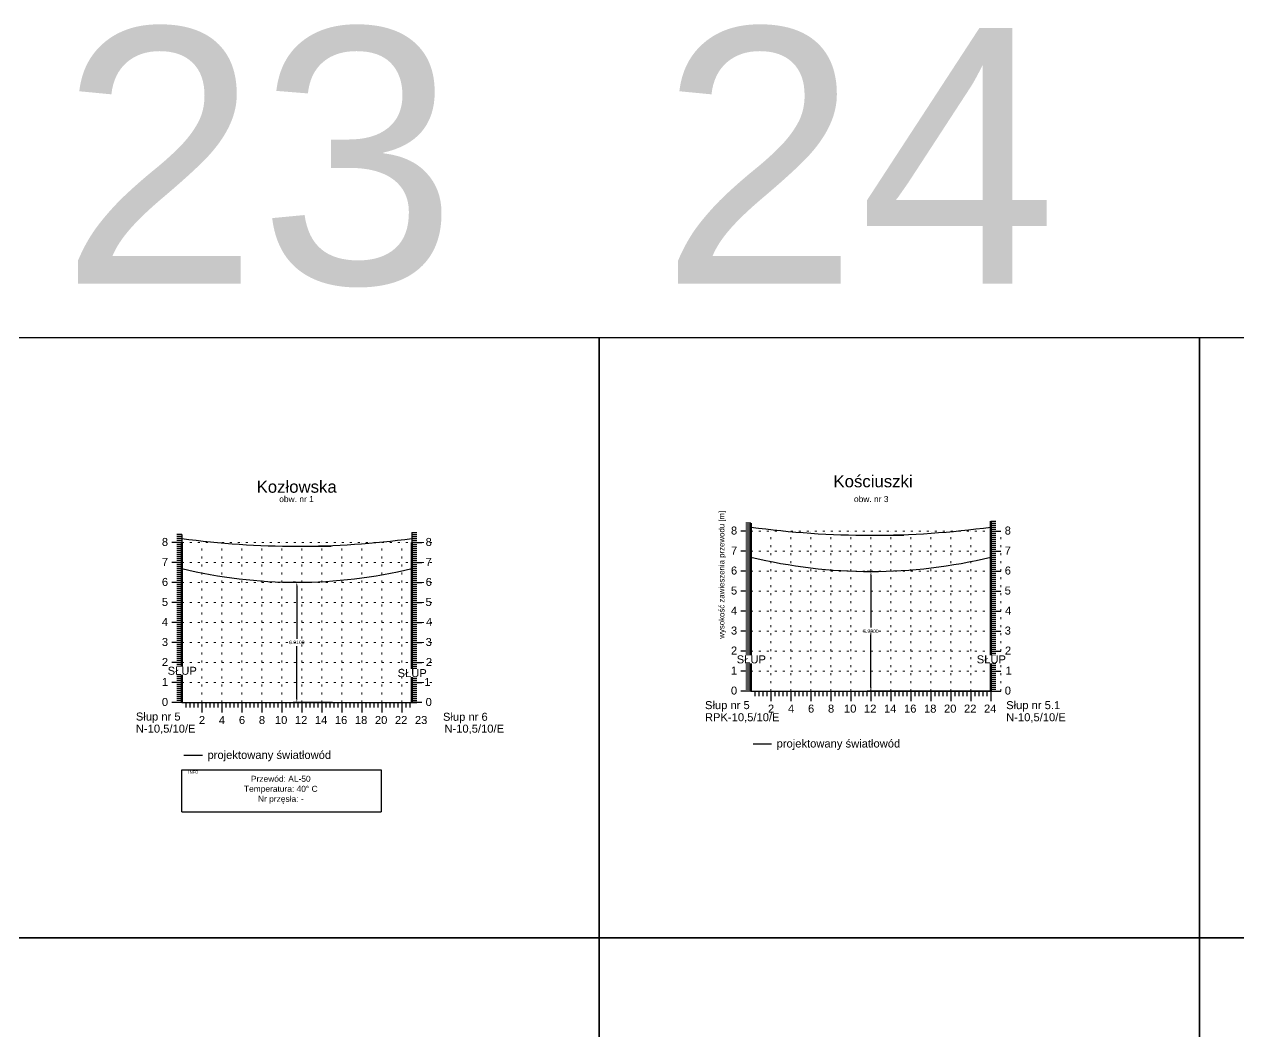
# Model space of a CAD drawing. Header units: metres. Extents: x -155 to 1812, y 681 to 886.
# Drawn here: x 355.8 to 416.5, y 825.8 to 876.2 of the extents above; entities that cross this region are included whole.
import ezdxf

# ---------------------------------------------------------------- set-up
doc = ezdxf.new("R2010")
doc.units = ezdxf.units.M
doc.header["$MEASUREMENT"] = 0
doc.linetypes.add('ACAD_ISO07W100', pattern=[3, 0, -3])
doc.layers.add('ramka', color=7, linetype='Continuous', plot=False)
doc.styles.get("Standard").update_dxf_attribs({"font": 'arial.ttf'})
doc.dimstyles.get("Standard").update_dxf_attribs({"dimtxt": 0.18, "dimasz": 0.18, "dimexe": 0.18, "dimexo": 0.0625, "dimgap": 0.09, "dimtad": 0, "dimtih": 1, "dimtoh": 1, "dimdec": 4, "dimzin": 0, "dimdsep": 46, "dimtxsty": 'Standard', "dimcen": 0.09, "dimadec": 0, "dimazin": 0, "dimtfac": 1, "dimtdec": 4, "dimtofl": 0, "dimtmove": 0, "dimatfit": 3, "dimfxl": 1, "dimtolj": 1, "dimtzin": 0, "dimarcsym": 0})

# ---------------------------------------------------------------- blocks, each defined once
blk = doc.blocks.new('*D208')
at = {"color": 0, "lineweight": -2}
for p, q in [((398.062, 848.833), (397.944, 848.833)), ((398.124, 848.653), (398.124, 846.025)), ((398.124, 843.033), (398.124, 845.661)), ((404.062, 842.853), (397.944, 842.853))]:
    blk.add_line(p, q, dxfattribs=at)
at = {"color": 0}
for points in [[(398.154, 848.653), (398.094, 848.653), (398.124, 848.833)], [(398.094, 843.033), (398.154, 843.033), (398.124, 842.853)]]:
    blk.add_solid(points, dxfattribs=at)
at = {"layer": 'Defpoints', "color": 0}
for p in [(398.124, 848.833), (398.124, 842.853), (404.124, 842.853)]:
    blk.add_point(p, dxfattribs=at)
at = {"color": 0, "lineweight": 25, "insert": (398.124, 845.843), "char_height": 0.18, "attachment_point": 5}
blk.add_mtext('\\A1;5.9800', dxfattribs=at)
blk = doc.blocks.new('*D211')
at = {"color": 0, "lineweight": -2}
for p, q in [((369.361, 848.293), (369.243, 848.293)), ((369.423, 848.113), (369.423, 845.469)), ((369.423, 842.463), (369.423, 845.106)), ((371.211, 842.283), (369.243, 842.283))]:
    blk.add_line(p, q, dxfattribs=at)
at = {"color": 0}
for points in [[(369.453, 848.113), (369.393, 848.113), (369.423, 848.293)], [(369.393, 842.463), (369.453, 842.463), (369.423, 842.283)]]:
    blk.add_solid(points, dxfattribs=at)
at = {"layer": 'Defpoints', "color": 0}
for p in [(369.423, 848.293), (369.423, 842.283), (371.273, 842.283)]:
    blk.add_point(p, dxfattribs=at)
at = {"color": 0, "lineweight": 25, "insert": (369.423, 845.288), "char_height": 0.18, "attachment_point": 5}
blk.add_mtext('\\A1;6.0100', dxfattribs=at)

msp = doc.modelspace()

# ---------------------------------------------------------------- linework, layer by layer
for p, q in [((392.12404, 851.2526), (391.87404, 851.2526)), ((392.12404, 851.2526), (391.87404, 851.2526)), ((392.12404, 851.2526), (392.12404, 842.8526)), ((404.12404, 851.3526), (404.12404, 842.8526)), ((404.12404, 851.3526), (404.37404, 851.3526)), ((404.12404, 851.3526), (404.37404, 851.3526)), ((404.12404, 851.2526), (404.37404, 851.2526)), ((404.12404, 851.2526), (404.37404, 851.2526)), ((363.67349, 850.68252), (363.42349, 850.68252)), ((363.67349, 850.68252), (363.42349, 850.68252)), ((363.67349, 850.58252), (363.42349, 850.58252)), ((363.67349, 850.58252), (363.42349, 850.58252)), ((363.67349, 850.68252), (363.67349, 842.28252)), ((375.17349, 850.78252), (375.17349, 842.28252)), ((375.17349, 850.78252), (375.42349, 850.78252)), ((375.17349, 850.78252), (375.42349, 850.78252)), ((375.17349, 850.68252), (375.42349, 850.68252)), ((375.17349, 850.68252), (375.42349, 850.68252)), ((375.17349, 850.58252), (375.42349, 850.58252)), ((375.17349, 850.58252), (375.42349, 850.58252)), ((392.12404, 850.8526), (391.62404, 850.8526)), ((392.12404, 850.8526), (391.62404, 850.8526)), ((392.12404, 850.8526), (391.62404, 850.8526)), ((392.12404, 850.8526), (391.62404, 850.8526)), ((392.12404, 851.1526), (391.87404, 851.1526)), ((392.12404, 851.1526), (391.87404, 851.1526)), ((392.12404, 851.0526), (391.87404, 851.0526)), ((392.12404, 851.0526), (391.87404, 851.0526)), ((392.12404, 850.9526), (391.87404, 850.9526)), ((392.12404, 850.9526), (391.87404, 850.9526)), ((392.12404, 850.7526), (391.87404, 850.7526)), ((392.12404, 850.6526), (391.87404, 850.6526)), ((404.12404, 851.1526), (404.37404, 851.1526)), ((404.12404, 851.1526), (404.37404, 851.1526)), ((404.12404, 851.0526), (404.37404, 851.0526)), ((404.12404, 851.0526), (404.37404, 851.0526)), ((404.12404, 850.9526), (404.37404, 850.9526)), ((404.12404, 850.9526), (404.37404, 850.9526)), ((404.12404, 850.8526), (404.62404, 850.8526)), ((404.12404, 850.8526), (404.62404, 850.8526)), ((404.12404, 850.8526), (404.62404, 850.8526)), ((404.12404, 850.8526), (404.62404, 850.8526)), ((404.12404, 850.7526), (404.37404, 850.7526)), ((404.12404, 850.6526), (404.37404, 850.6526)), ((363.67349, 850.28252), (363.17349, 850.28252)), ((363.67349, 850.28252), (363.17349, 850.28252)), ((363.67349, 850.28252), (363.17349, 850.28252)), ((363.67349, 850.28252), (363.17349, 850.28252)), ((363.67349, 850.48252), (363.42349, 850.48252)), ((363.67349, 850.48252), (363.42349, 850.48252)), ((363.67349, 850.38252), (363.42349, 850.38252)), ((363.67349, 850.38252), (363.42349, 850.38252)), ((363.67349, 850.18252), (363.42349, 850.18252)), ((363.67349, 850.08252), (363.42349, 850.08252)), ((363.67349, 849.98252), (363.42349, 849.98252)), ((375.17349, 850.48252), (375.42349, 850.48252)), ((375.17349, 850.48252), (375.42349, 850.48252)), ((375.17349, 850.38252), (375.42349, 850.38252)), ((375.17349, 850.38252), (375.42349, 850.38252)), ((375.17349, 850.28252), (375.67349, 850.28252)), ((375.17349, 850.28252), (375.67349, 850.28252)), ((375.17349, 850.28252), (375.67349, 850.28252)), ((375.17349, 850.28252), (375.67349, 850.28252)), ((375.17349, 850.18252), (375.42349, 850.18252)), ((375.17349, 850.08252), (375.42349, 850.08252)), ((375.17349, 849.98252), (375.42349, 849.98252)), ((392.12404, 850.5526), (391.87404, 850.5526)), ((392.12404, 850.4526), (391.87404, 850.4526)), ((392.12404, 850.3526), (391.87404, 850.3526)), ((392.12404, 850.2526), (391.87404, 850.2526)), ((392.12404, 850.1526), (391.87404, 850.1526)), ((392.12404, 850.0526), (391.87404, 850.0526)), ((404.12404, 850.5526), (404.37404, 850.5526)), ((404.12404, 850.4526), (404.37404, 850.4526)), ((404.12404, 850.3526), (404.37404, 850.3526)), ((404.12404, 850.2526), (404.37404, 850.2526)), ((404.12404, 850.1526), (404.37404, 850.1526)), ((404.12404, 850.0526), (404.37404, 850.0526)), ((363.67349, 849.88252), (363.42349, 849.88252)), ((363.67349, 849.78252), (363.42349, 849.78252)), ((363.67349, 849.68252), (363.42349, 849.68252)), ((363.67349, 849.58252), (363.42349, 849.58252)), ((363.67349, 849.48252), (363.42349, 849.48252)), ((363.67349, 849.38252), (363.42349, 849.38252)), ((375.17349, 849.88252), (375.42349, 849.88252)), ((375.17349, 849.78252), (375.42349, 849.78252)), ((375.17349, 849.68252), (375.42349, 849.68252)), ((375.17349, 849.58252), (375.42349, 849.58252)), ((375.17349, 849.48252), (375.42349, 849.48252)), ((375.17349, 849.38252), (375.42349, 849.38252)), ((392.12404, 849.8526), (391.62404, 849.8526)), ((392.12404, 849.8526), (391.62404, 849.8526)), ((392.12404, 849.9526), (391.87404, 849.9526)), ((392.12404, 849.7526), (391.87404, 849.7526)), ((392.12404, 849.6526), (391.87404, 849.6526)), ((392.12404, 849.5526), (391.87404, 849.5526)), ((392.12404, 849.4526), (391.87404, 849.4526)), ((404.12404, 849.9526), (404.37404, 849.9526)), ((404.12404, 849.8526), (404.62404, 849.8526)), ((404.12404, 849.8526), (404.62404, 849.8526)), ((404.12404, 849.7526), (404.37404, 849.7526)), ((404.12404, 849.6526), (404.37404, 849.6526)), ((404.12404, 849.5526), (404.37404, 849.5526)), ((404.12404, 849.4526), (404.37404, 849.4526)), ((363.67349, 849.28252), (363.17349, 849.28252)), ((363.67349, 849.28252), (363.17349, 849.28252)), ((363.67349, 849.18252), (363.42349, 849.18252)), ((363.67349, 849.08252), (363.42349, 849.08252)), ((363.67349, 848.98252), (363.42349, 848.98252)), ((363.67349, 848.88252), (363.42349, 848.88252)), ((363.67349, 848.78252), (363.42349, 848.78252)), ((375.17349, 849.28252), (375.67349, 849.28252)), ((375.17349, 849.28252), (375.67349, 849.28252)), ((375.17349, 849.18252), (375.42349, 849.18252)), ((375.17349, 849.08252), (375.42349, 849.08252)), ((375.17349, 848.98252), (375.42349, 848.98252)), ((375.17349, 848.88252), (375.42349, 848.88252)), ((375.17349, 848.78252), (375.42349, 848.78252)), ((392.12404, 848.8526), (391.62404, 848.8526)), ((392.12404, 848.8526), (391.62404, 848.8526)), ((392.12404, 849.3526), (391.87404, 849.3526)), ((392.12404, 849.2526), (391.87404, 849.2526)), ((392.12404, 849.1526), (391.87404, 849.1526)), ((392.12404, 849.0526), (391.87404, 849.0526)), ((392.12404, 848.9526), (391.87404, 848.9526)), ((404.12404, 849.3526), (404.37404, 849.3526)), ((404.12404, 849.2526), (404.37404, 849.2526)), ((404.12404, 849.1526), (404.37404, 849.1526)), ((404.12404, 849.0526), (404.37404, 849.0526)), ((404.12404, 848.9526), (404.37404, 848.9526)), ((404.12404, 848.8526), (404.62404, 848.8526)), ((404.12404, 848.8526), (404.62404, 848.8526)), ((363.67349, 848.28252), (363.17349, 848.28252)), ((363.67349, 848.28252), (363.17349, 848.28252)), ((363.67349, 848.68252), (363.42349, 848.68252)), ((363.67349, 848.58252), (363.42349, 848.58252)), ((363.67349, 848.48252), (363.42349, 848.48252)), ((363.67349, 848.38252), (363.42349, 848.38252)), ((363.67349, 848.18252), (363.42349, 848.18252)), ((375.17349, 848.68252), (375.42349, 848.68252)), ((375.17349, 848.58252), (375.42349, 848.58252)), ((375.17349, 848.48252), (375.42349, 848.48252)), ((375.17349, 848.38252), (375.42349, 848.38252)), ((375.17349, 848.28252), (375.67349, 848.28252)), ((375.17349, 848.28252), (375.67349, 848.28252)), ((375.17349, 848.18252), (375.42349, 848.18252)), ((392.12404, 848.7526), (391.87404, 848.7526)), ((392.12404, 848.6526), (391.87404, 848.6526)), ((392.12404, 848.5526), (391.87404, 848.5526)), ((392.12404, 848.4526), (391.87404, 848.4526)), ((392.12404, 848.3526), (391.87404, 848.3526)), ((392.12404, 848.2526), (391.87404, 848.2526)), ((392.12404, 848.1526), (391.87404, 848.1526)), ((404.12404, 848.7526), (404.37404, 848.7526)), ((404.12404, 848.6526), (404.37404, 848.6526)), ((404.12404, 848.5526), (404.37404, 848.5526)), ((404.12404, 848.4526), (404.37404, 848.4526)), ((404.12404, 848.3526), (404.37404, 848.3526)), ((404.12404, 848.2526), (404.37404, 848.2526)), ((404.12404, 848.1526), (404.37404, 848.1526)), ((363.67349, 848.08252), (363.42349, 848.08252)), ((363.67349, 847.98252), (363.42349, 847.98252)), ((363.67349, 847.88252), (363.42349, 847.88252)), ((363.67349, 847.78252), (363.42349, 847.78252)), ((363.67349, 847.68252), (363.42349, 847.68252)), ((363.67349, 847.58252), (363.42349, 847.58252)), ((375.17349, 848.08252), (375.42349, 848.08252)), ((375.17349, 847.98252), (375.42349, 847.98252)), ((375.17349, 847.88252), (375.42349, 847.88252)), ((375.17349, 847.78252), (375.42349, 847.78252)), ((375.17349, 847.68252), (375.42349, 847.68252)), ((375.17349, 847.58252), (375.42349, 847.58252)), ((392.12404, 847.8526), (391.62404, 847.8526)), ((392.12404, 847.8526), (391.62404, 847.8526)), ((392.12404, 848.0526), (391.87404, 848.0526)), ((392.12404, 847.9526), (391.87404, 847.9526)), ((392.12404, 847.7526), (391.87404, 847.7526)), ((392.12404, 847.6526), (391.87404, 847.6526)), ((392.12404, 847.5526), (391.87404, 847.5526)), ((404.12404, 848.0526), (404.37404, 848.0526)), ((404.12404, 847.9526), (404.37404, 847.9526)), ((404.12404, 847.8526), (404.62404, 847.8526)), ((404.12404, 847.8526), (404.62404, 847.8526)), ((404.12404, 847.7526), (404.37404, 847.7526)), ((404.12404, 847.6526), (404.37404, 847.6526)), ((404.12404, 847.5526), (404.37404, 847.5526)), ((363.67349, 847.28252), (363.17349, 847.28252)), ((363.67349, 847.28252), (363.17349, 847.28252)), ((363.67349, 847.48252), (363.42349, 847.48252)), ((363.67349, 847.38252), (363.42349, 847.38252)), ((363.67349, 847.18252), (363.42349, 847.18252)), ((363.67349, 847.08252), (363.42349, 847.08252)), ((363.67349, 846.98252), (363.42349, 846.98252)), ((375.17349, 847.48252), (375.42349, 847.48252)), ((375.17349, 847.38252), (375.42349, 847.38252)), ((375.17349, 847.28252), (375.67349, 847.28252)), ((375.17349, 847.28252), (375.67349, 847.28252)), ((375.17349, 847.18252), (375.42349, 847.18252)), ((375.17349, 847.08252), (375.42349, 847.08252)), ((375.17349, 846.98252), (375.42349, 846.98252)), ((392.12404, 847.4526), (391.87404, 847.4526)), ((392.12404, 847.3526), (391.87404, 847.3526)), ((392.12404, 847.2526), (391.87404, 847.2526)), ((392.12404, 847.1526), (391.87404, 847.1526)), ((392.12404, 847.0526), (391.87404, 847.0526)), ((392.12404, 846.9526), (391.87404, 846.9526)), ((404.12404, 847.4526), (404.37404, 847.4526)), ((404.12404, 847.3526), (404.37404, 847.3526)), ((404.12404, 847.2526), (404.37404, 847.2526)), ((404.12404, 847.1526), (404.37404, 847.1526)), ((404.12404, 847.0526), (404.37404, 847.0526)), ((404.12404, 846.9526), (404.37404, 846.9526)), ((363.67349, 846.88252), (363.42349, 846.88252)), ((363.67349, 846.78252), (363.42349, 846.78252)), ((363.67349, 846.68252), (363.42349, 846.68252)), ((363.67349, 846.58252), (363.42349, 846.58252)), ((363.67349, 846.48252), (363.42349, 846.48252)), ((363.67349, 846.38252), (363.42349, 846.38252)), ((375.17349, 846.88252), (375.42349, 846.88252)), ((375.17349, 846.78252), (375.42349, 846.78252)), ((375.17349, 846.68252), (375.42349, 846.68252)), ((375.17349, 846.58252), (375.42349, 846.58252)), ((375.17349, 846.48252), (375.42349, 846.48252)), ((375.17349, 846.38252), (375.42349, 846.38252)), ((392.12404, 846.8526), (391.62404, 846.8526)), ((392.12404, 846.8526), (391.62404, 846.8526)), ((392.12404, 846.7526), (391.87404, 846.7526)), ((392.12404, 846.6526), (391.87404, 846.6526)), ((392.12404, 846.5526), (391.87404, 846.5526)), ((392.12404, 846.4526), (391.87404, 846.4526)), ((392.12404, 846.3526), (391.87404, 846.3526)), ((404.12404, 846.8526), (404.62404, 846.8526)), ((404.12404, 846.8526), (404.62404, 846.8526)), ((404.12404, 846.7526), (404.37404, 846.7526)), ((404.12404, 846.6526), (404.37404, 846.6526)), ((404.12404, 846.5526), (404.37404, 846.5526)), ((404.12404, 846.4526), (404.37404, 846.4526)), ((404.12404, 846.3526), (404.37404, 846.3526)), ((363.67349, 846.28252), (363.17349, 846.28252)), ((363.67349, 846.28252), (363.17349, 846.28252)), ((363.67349, 846.18252), (363.42349, 846.18252)), ((363.67349, 846.08252), (363.42349, 846.08252)), ((363.67349, 845.98252), (363.42349, 845.98252)), ((363.67349, 845.88252), (363.42349, 845.88252)), ((363.67349, 845.78252), (363.42349, 845.78252)), ((375.17349, 846.28252), (375.67349, 846.28252)), ((375.17349, 846.28252), (375.67349, 846.28252)), ((375.17349, 846.18252), (375.42349, 846.18252)), ((375.17349, 846.08252), (375.42349, 846.08252)), ((375.17349, 845.98252), (375.42349, 845.98252)), ((375.17349, 845.88252), (375.42349, 845.88252)), ((375.17349, 845.78252), (375.42349, 845.78252)), ((392.12404, 845.8526), (391.62404, 845.8526)), ((392.12404, 845.8526), (391.62404, 845.8526)), ((392.12404, 846.2526), (391.87404, 846.2526)), ((392.12404, 846.1526), (391.87404, 846.1526)), ((392.12404, 846.0526), (391.87404, 846.0526)), ((392.12404, 845.9526), (391.87404, 845.9526)), ((392.12404, 845.7526), (391.87404, 845.7526)), ((404.12404, 846.2526), (404.37404, 846.2526)), ((404.12404, 846.1526), (404.37404, 846.1526)), ((404.12404, 846.0526), (404.37404, 846.0526)), ((404.12404, 845.9526), (404.37404, 845.9526)), ((404.12404, 845.8526), (404.62404, 845.8526)), ((404.12404, 845.8526), (404.62404, 845.8526)), ((404.12404, 845.7526), (404.37404, 845.7526)), ((363.67349, 845.28252), (363.17349, 845.28252)), ((363.67349, 845.28252), (363.17349, 845.28252)), ((363.67349, 845.68252), (363.42349, 845.68252)), ((363.67349, 845.58252), (363.42349, 845.58252)), ((363.67349, 845.48252), (363.42349, 845.48252)), ((363.67349, 845.38252), (363.42349, 845.38252)), ((363.67349, 845.18252), (363.42349, 845.18252)), ((375.17349, 845.68252), (375.42349, 845.68252)), ((375.17349, 845.58252), (375.42349, 845.58252)), ((375.17349, 845.48252), (375.42349, 845.48252)), ((375.17349, 845.38252), (375.42349, 845.38252)), ((375.17349, 845.28252), (375.67349, 845.28252)), ((375.17349, 845.28252), (375.67349, 845.28252)), ((375.17349, 845.18252), (375.42349, 845.18252)), ((392.12404, 845.6526), (391.87404, 845.6526)), ((392.12404, 845.5526), (391.87404, 845.5526)), ((392.12404, 845.4526), (391.87404, 845.4526)), ((392.12404, 845.3526), (391.87404, 845.3526)), ((392.12404, 845.2526), (391.87404, 845.2526)), ((392.12404, 845.1526), (391.87404, 845.1526)), ((404.12404, 845.6526), (404.37404, 845.6526)), ((404.12404, 845.5526), (404.37404, 845.5526)), ((404.12404, 845.4526), (404.37404, 845.4526)), ((404.12404, 845.3526), (404.37404, 845.3526)), ((404.12404, 845.2526), (404.37404, 845.2526)), ((404.12404, 845.1526), (404.37404, 845.1526)), ((363.67349, 845.08252), (363.42349, 845.08252)), ((363.67349, 844.98252), (363.42349, 844.98252)), ((363.67349, 844.88252), (363.42349, 844.88252)), ((363.67349, 844.78252), (363.42349, 844.78252)), ((363.67349, 844.68252), (363.42349, 844.68252)), ((363.67349, 844.58252), (363.42349, 844.58252)), ((375.17349, 845.08252), (375.42349, 845.08252)), ((375.17349, 844.98252), (375.42349, 844.98252)), ((375.17349, 844.88252), (375.42349, 844.88252)), ((375.17349, 844.78252), (375.42349, 844.78252)), ((375.17349, 844.68252), (375.42349, 844.68252)), ((375.17349, 844.58252), (375.42349, 844.58252)), ((392.12404, 844.8526), (391.62404, 844.8526)), ((392.12404, 844.8526), (391.62404, 844.8526)), ((392.12404, 845.0526), (391.87404, 845.0526)), ((392.12404, 844.9526), (391.87404, 844.9526)), ((392.12404, 844.7526), (391.87404, 844.7526)), ((392.12404, 844.6526), (391.87404, 844.6526)), ((392.12404, 844.5526), (391.87404, 844.5526)), ((404.12404, 845.0526), (404.37404, 845.0526)), ((404.12404, 844.9526), (404.37404, 844.9526)), ((404.12404, 844.8526), (404.62404, 844.8526)), ((404.12404, 844.8526), (404.62404, 844.8526)), ((404.12404, 844.7526), (404.37404, 844.7526)), ((404.12404, 844.6526), (404.37404, 844.6526)), ((404.12404, 844.5526), (404.37404, 844.5526)), ((363.67349, 844.28252), (363.17349, 844.28252)), ((363.67349, 844.28252), (363.17349, 844.28252)), ((363.67349, 844.48252), (363.42349, 844.48252)), ((363.67349, 844.38252), (363.42349, 844.38252)), ((363.67349, 844.18252), (363.42349, 844.18252)), ((363.67349, 844.08252), (363.42349, 844.08252)), ((363.67349, 843.98252), (363.42349, 843.98252)), ((375.17349, 844.48252), (375.42349, 844.48252)), ((375.17349, 844.38252), (375.42349, 844.38252)), ((375.17349, 844.28252), (375.67349, 844.28252)), ((375.17349, 844.28252), (375.67349, 844.28252)), ((375.17349, 844.18252), (375.42349, 844.18252)), ((375.17349, 844.08252), (375.42349, 844.08252)), ((375.17349, 843.98252), (375.42349, 843.98252)), ((392.12404, 844.4526), (391.87404, 844.4526)), ((392.12404, 844.3526), (391.87404, 844.3526)), ((392.12404, 844.2526), (391.87404, 844.2526)), ((392.12404, 844.1526), (391.87404, 844.1526)), ((392.12404, 844.0526), (391.87404, 844.0526)), ((392.12404, 843.9526), (391.87404, 843.9526)), ((404.12404, 844.4526), (404.37404, 844.4526)), ((404.12404, 844.3526), (404.37404, 844.3526)), ((404.12404, 844.2526), (404.37404, 844.2526)), ((404.12404, 844.1526), (404.37404, 844.1526)), ((404.12404, 844.0526), (404.37404, 844.0526)), ((404.12404, 843.9526), (404.37404, 843.9526)), ((363.67349, 843.88252), (363.42349, 843.88252)), ((363.67349, 843.78252), (363.42349, 843.78252)), ((363.67349, 843.68252), (363.42349, 843.68252)), ((363.67349, 843.58252), (363.42349, 843.58252)), ((363.67349, 843.48252), (363.42349, 843.48252)), ((363.67349, 843.38252), (363.42349, 843.38252)), ((375.17349, 843.88252), (375.42349, 843.88252)), ((375.17349, 843.78252), (375.42349, 843.78252)), ((375.17349, 843.68252), (375.42349, 843.68252)), ((375.17349, 843.58252), (375.42349, 843.58252)), ((375.17349, 843.48252), (375.42349, 843.48252)), ((375.17349, 843.38252), (375.42349, 843.38252)), ((392.12404, 843.8526), (391.62404, 843.8526)), ((392.12404, 843.8526), (391.62404, 843.8526)), ((392.12404, 843.7526), (391.87404, 843.7526)), ((392.12404, 843.6526), (391.87404, 843.6526)), ((392.12404, 843.5526), (391.87404, 843.5526)), ((392.12404, 843.4526), (391.87404, 843.4526)), ((392.12404, 843.3526), (391.87404, 843.3526)), ((404.12404, 843.8526), (404.62404, 843.8526)), ((404.12404, 843.8526), (404.62404, 843.8526)), ((404.12404, 843.7526), (404.37404, 843.7526)), ((404.12404, 843.6526), (404.37404, 843.6526)), ((404.12404, 843.5526), (404.37404, 843.5526)), ((404.12404, 843.4526), (404.37404, 843.4526)), ((404.12404, 843.3526), (404.37404, 843.3526)), ((363.67349, 843.28252), (363.17349, 843.28252)), ((363.67349, 843.28252), (363.17349, 843.28252)), ((363.67349, 843.18252), (363.42349, 843.18252)), ((363.67349, 843.08252), (363.42349, 843.08252)), ((363.67349, 842.98252), (363.42349, 842.98252)), ((363.67349, 842.88252), (363.42349, 842.88252)), ((363.67349, 842.78252), (363.42349, 842.78252)), ((375.17349, 843.28252), (375.67349, 843.28252)), ((375.17349, 843.28252), (375.67349, 843.28252)), ((375.17349, 843.18252), (375.42349, 843.18252)), ((375.17349, 843.08252), (375.42349, 843.08252)), ((375.17349, 842.98252), (375.42349, 842.98252)), ((375.17349, 842.88252), (375.42349, 842.88252)), ((375.17349, 842.78252), (375.42349, 842.78252)), ((392.12404, 842.8526), (391.62404, 842.8526)), ((392.12404, 843.2526), (391.87404, 843.2526)), ((392.12404, 843.1526), (391.87404, 843.1526)), ((392.12404, 843.0526), (391.87404, 843.0526)), ((392.12404, 842.9526), (391.87404, 842.9526)), ((392.12404, 842.8526), (391.87404, 842.8526)), ((392.12404, 842.8526), (404.12404, 842.8526)), ((392.32404, 842.8526), (392.32404, 842.6026)), ((392.52404, 842.8526), (392.52404, 842.6026)), ((392.72404, 842.8526), (392.72404, 842.6026)), ((392.92404, 842.8526), (392.92404, 842.6026)), ((393.12404, 842.8526), (393.12404, 842.3526)), ((393.32404, 842.8526), (393.32404, 842.6026)), ((393.52404, 842.8526), (393.52404, 842.6026)), ((393.72404, 842.8526), (393.72404, 842.6026)), ((393.92404, 842.8526), (393.92404, 842.6026)), ((394.12404, 842.8526), (394.12404, 842.3526)), ((394.32404, 842.8526), (394.32404, 842.6026)), ((394.52404, 842.8526), (394.52404, 842.6026)), ((394.72404, 842.8526), (394.72404, 842.6026)), ((394.92404, 842.8526), (394.92404, 842.6026)), ((395.12404, 842.8526), (395.12404, 842.3526)), ((395.32404, 842.8526), (395.32404, 842.6026)), ((395.52404, 842.8526), (395.52404, 842.6026)), ((395.72404, 842.8526), (395.72404, 842.6026)), ((395.92404, 842.8526), (395.92404, 842.6026)), ((396.12404, 842.8526), (396.12404, 842.3526)), ((396.32404, 842.8526), (396.32404, 842.6026)), ((396.52404, 842.8526), (396.52404, 842.6026)), ((396.72404, 842.8526), (396.72404, 842.6026)), ((396.92404, 842.8526), (396.92404, 842.6026)), ((397.12404, 842.8526), (397.12404, 842.3526)), ((397.32404, 842.8526), (397.32404, 842.6026)), ((397.52404, 842.8526), (397.52404, 842.6026)), ((397.72404, 842.8526), (397.72404, 842.6026)), ((397.92404, 842.8526), (397.92404, 842.6026)), ((398.12404, 842.8526), (398.12404, 842.3526)), ((398.32404, 842.8526), (398.32404, 842.6026)), ((398.52404, 842.8526), (398.52404, 842.6026)), ((398.72404, 842.8526), (398.72404, 842.6026)), ((398.92404, 842.8526), (398.92404, 842.6026)), ((399.12404, 842.8526), (399.12404, 842.3526)), ((399.32404, 842.8526), (399.32404, 842.6026)), ((399.52404, 842.8526), (399.52404, 842.6026)), ((399.72404, 842.8526), (399.72404, 842.6026)), ((399.92404, 842.8526), (399.92404, 842.6026)), ((400.12404, 842.8526), (400.12404, 842.3526)), ((400.32404, 842.8526), (400.32404, 842.6026)), ((400.52404, 842.8526), (400.52404, 842.6026)), ((400.72404, 842.8526), (400.72404, 842.6026)), ((400.92404, 842.8526), (400.92404, 842.6026)), ((401.12404, 842.8526), (401.12404, 842.3526)), ((401.32404, 842.8526), (401.32404, 842.6026)), ((401.52404, 842.8526), (401.52404, 842.6026)), ((401.72404, 842.8526), (401.72404, 842.6026)), ((401.92404, 842.8526), (401.92404, 842.6026)), ((402.12404, 842.8526), (402.12404, 842.3526)), ((402.32404, 842.8526), (402.32404, 842.6026)), ((402.52404, 842.8526), (402.52404, 842.6026)), ((402.72404, 842.8526), (402.72404, 842.6026)), ((402.92404, 842.8526), (402.92404, 842.6026)), ((403.12404, 842.8526), (403.12404, 842.3526)), ((403.32404, 842.8526), (403.32404, 842.6026)), ((403.52404, 842.8526), (403.52404, 842.6026)), ((403.72404, 842.8526), (403.72404, 842.6026)), ((403.92404, 842.8526), (403.92404, 842.6026)), ((404.12404, 843.2526), (404.37404, 843.2526)), ((404.12404, 843.1526), (404.37404, 843.1526)), ((404.12404, 843.0526), (404.37404, 843.0526)), ((404.12404, 842.9526), (404.37404, 842.9526)), ((404.12404, 842.8526), (404.12404, 842.3526)), ((404.12404, 842.8526), (404.62404, 842.8526)), ((404.12404, 842.8526), (404.37404, 842.8526)), ((363.67349, 842.28252), (363.17349, 842.28252)), ((363.67349, 842.68252), (363.42349, 842.68252)), ((363.67349, 842.58252), (363.42349, 842.58252)), ((363.67349, 842.48252), (363.42349, 842.48252)), ((363.67349, 842.38252), (363.42349, 842.38252)), ((363.67349, 842.28252), (363.42349, 842.28252)), ((363.87349, 842.28252), (363.87349, 842.03252)), ((364.07349, 842.28252), (364.07349, 842.03252)), ((364.11305, 842.28252), (375.17349, 842.28252)), ((364.27349, 842.28252), (364.27349, 842.03252)), ((364.47349, 842.28252), (364.47349, 842.03252)), ((364.67349, 842.28252), (364.67349, 841.78252)), ((364.87349, 842.28252), (364.87349, 842.03252)), ((365.07349, 842.28252), (365.07349, 842.03252)), ((365.27349, 842.28252), (365.27349, 842.03252)), ((365.47349, 842.28252), (365.47349, 842.03252)), ((365.67349, 842.28252), (365.67349, 841.78252)), ((365.87349, 842.28252), (365.87349, 842.03252)), ((366.07349, 842.28252), (366.07349, 842.03252)), ((366.27349, 842.28252), (366.27349, 842.03252)), ((366.47349, 842.28252), (366.47349, 842.03252)), ((366.67349, 842.28252), (366.67349, 841.78252)), ((366.87349, 842.28252), (366.87349, 842.03252)), ((367.07349, 842.28252), (367.07349, 842.03252)), ((367.27349, 842.28252), (367.27349, 842.03252)), ((367.47349, 842.28252), (367.47349, 842.03252)), ((367.67349, 842.28252), (367.67349, 841.78252)), ((367.87349, 842.28252), (367.87349, 842.03252)), ((368.07349, 842.28252), (368.07349, 842.03252)), ((368.27349, 842.28252), (368.27349, 842.03252)), ((368.47349, 842.28252), (368.47349, 842.03252)), ((368.67349, 842.28252), (368.67349, 841.78252)), ((368.87349, 842.28252), (368.87349, 842.03252)), ((369.07349, 842.28252), (369.07349, 842.03252)), ((369.27349, 842.28252), (369.27349, 842.03252)), ((369.47349, 842.28252), (369.47349, 842.03252)), ((369.67349, 842.28252), (369.67349, 841.78252)), ((369.87349, 842.28252), (369.87349, 842.03252)), ((370.07349, 842.28252), (370.07349, 842.03252)), ((370.27349, 842.28252), (370.27349, 842.03252)), ((370.47349, 842.28252), (370.47349, 842.03252)), ((370.67349, 842.28252), (370.67349, 841.78252)), ((370.87349, 842.28252), (370.87349, 842.03252)), ((371.07349, 842.28252), (371.07349, 842.03252)), ((371.27349, 842.28252), (371.27349, 842.03252)), ((371.47349, 842.28252), (371.47349, 842.03252)), ((371.67349, 842.28252), (371.67349, 841.78252)), ((371.87349, 842.28252), (371.87349, 842.03252)), ((372.07349, 842.28252), (372.07349, 842.03252)), ((372.27349, 842.28252), (372.27349, 842.03252)), ((372.47349, 842.28252), (372.47349, 842.03252)), ((372.67349, 842.28252), (372.67349, 841.78252)), ((372.87349, 842.28252), (372.87349, 842.03252)), ((373.07349, 842.28252), (373.07349, 842.03252)), ((373.27349, 842.28252), (373.27349, 842.03252)), ((373.47349, 842.28252), (373.47349, 842.03252)), ((373.67349, 842.28252), (373.67349, 841.78252)), ((373.87349, 842.28252), (373.87349, 842.03252)), ((374.07349, 842.28252), (374.07349, 842.03252)), ((374.27349, 842.28252), (374.27349, 842.03252)), ((374.47349, 842.28252), (374.47349, 842.03252)), ((374.67349, 842.28252), (374.67349, 841.78252)), ((374.87349, 842.28252), (374.87349, 842.03252)), ((375.07349, 842.28252), (375.07349, 842.03252)), ((375.17349, 842.68252), (375.42349, 842.68252)), ((375.17349, 842.58252), (375.42349, 842.58252)), ((375.17349, 842.48252), (375.42349, 842.48252)), ((375.17349, 842.38252), (375.42349, 842.38252)), ((375.17349, 842.28252), (375.42349, 842.28252)), ((375.67349, 842.28252), (375.17349, 842.28252))]:
    msp.add_line(p, q)
at = {"lineweight": 100}
for p, q in [((392.12404, 851.2526), (392.12404, 842.8526)), ((404.12404, 851.3526), (404.12404, 842.8526)), ((363.67349, 850.28252), (363.67349, 842.28252)), ((375.17349, 850.28252), (375.17349, 842.28252))]:
    msp.add_line(p, q, dxfattribs=at)
at = {"linetype": 'ACAD_ISO07W100', "lineweight": 15, "ltscale": 0.1}
for p, q in [((404.12404, 842.8526), (404.12404, 851.3526)), ((375.17349, 842.28252), (375.17349, 850.78252)), ((392.12404, 850.8526), (404.12404, 850.8526)), ((392.12404, 842.8526), (392.12404, 850.8526)), ((393.12404, 842.8526), (393.12404, 850.8526)), ((394.12404, 842.8526), (394.12404, 850.8526)), ((395.12404, 842.8526), (395.12404, 850.8526)), ((396.12404, 842.8526), (396.12404, 850.8526)), ((397.12404, 842.8526), (397.12404, 850.8526)), ((398.12404, 842.8526), (398.12404, 850.8526)), ((399.12404, 842.8526), (399.12404, 850.8526)), ((400.12404, 842.8526), (400.12404, 850.8526)), ((401.12404, 842.8526), (401.12404, 850.8526)), ((402.12404, 842.8526), (402.12404, 850.8526)), ((403.12404, 842.8526), (403.12404, 850.8526)), ((404.12404, 842.8526), (404.12404, 850.8526)), ((404.12404, 842.8526), (404.12404, 850.8526)), ((404.62404, 842.8526), (404.62404, 850.8526)), ((363.67349, 850.28252), (376.17349, 850.28252)), ((363.67349, 842.28252), (363.67349, 850.28252)), ((364.67349, 842.28252), (364.67349, 850.28252)), ((365.67349, 842.28252), (365.67349, 850.28252)), ((366.67349, 842.28252), (366.67349, 850.28252)), ((367.67349, 842.28252), (367.67349, 850.28252)), ((368.67349, 842.28252), (368.67349, 850.28252)), ((369.67349, 842.28252), (369.67349, 850.28252)), ((370.67349, 842.28252), (370.67349, 850.28252)), ((371.67349, 842.28252), (371.67349, 850.28252)), ((372.67349, 842.28252), (372.67349, 850.28252)), ((373.67349, 842.28252), (373.67349, 850.28252)), ((374.67349, 842.28252), (374.67349, 850.28252)), ((392.12404, 849.8526), (404.12404, 849.8526)), ((363.67349, 849.28252), (376.17349, 849.28252)), ((392.12404, 848.8526), (404.12404, 848.8526)), ((363.67349, 848.28252), (376.17349, 848.28252)), ((392.12404, 847.8526), (404.12404, 847.8526)), ((363.67349, 847.28252), (376.17349, 847.28252)), ((392.12404, 846.8526), (404.12404, 846.8526)), ((363.67349, 846.28252), (376.17349, 846.28252)), ((392.12404, 845.8526), (404.12404, 845.8526)), ((363.67349, 845.28252), (376.17349, 845.28252)), ((392.12404, 844.8526), (404.12404, 844.8526)), ((363.67349, 844.28252), (376.17349, 844.28252)), ((392.12404, 843.8526), (404.12404, 843.8526)), ((363.67349, 843.28252), (376.17349, 843.28252))]:
    msp.add_line(p, q, dxfattribs=at)
at = {"lineweight": 25}
for p, q in [((374.67349, 842.28252), (375.17349, 842.28252)), ((374.67349, 842.28252), (375.17349, 842.28252)), ((363.67349, 838.91181), (373.64437, 838.91181)), ((363.67349, 836.80868), (363.67349, 838.91181)), ((373.64437, 838.91181), (373.64437, 836.80868)), ((363.67349, 836.80868), (373.64437, 836.80868))]:
    msp.add_line(p, q, dxfattribs=at)
at = {"color": 3, "lineweight": 25}
for p, q in [((363.77904, 839.6523), (364.70963, 839.6523)), ((392.22959, 840.22238), (393.16018, 840.22238))]:
    msp.add_line(p, q, dxfattribs=at)
at = {"lineweight": 25}
for points in [[(354.54271, 860.52182), (384.54271, 860.52182), (384.54271, 830.52182), (354.54271, 830.52182), (354.54271, 860.52182)], [(384.54271, 860.52182), (414.54271, 860.52182), (414.54271, 830.52182), (384.54271, 830.52182), (384.54271, 860.52182)], [(414.54271, 860.52182), (444.54271, 860.52182), (444.54271, 830.52182), (414.54271, 830.52182), (414.54271, 860.52182)], [(354.54271, 830.52182), (384.54271, 830.52182), (384.54271, 800.52182), (354.54271, 800.52182), (354.54271, 830.52182)], [(384.54271, 830.52182), (414.54271, 830.52182), (414.54271, 800.52182), (384.54271, 800.52182), (384.54271, 830.52182)], [(414.54271, 830.52182), (444.54271, 830.52182), (444.54271, 800.52182), (414.54271, 800.52182), (414.54271, 830.52182)]]:
    msp.add_lwpolyline(points, dxfattribs=at)
at = {"lineweight": 30}
for centre, radius, start, end in [((398.12404, 894.75004), 44.10744, 262.1817307, 277.8182693), ((369.42349, 892.67534), 42.58282, 262.2395887, 277.7604113)]:
    msp.add_arc(centre, radius, start, end, dxfattribs=at)
at = {"color": 3, "lineweight": 30}
for centre, radius in [((398.12404, 874.1926), 25.36), ((369.42349, 872.59586), 24.30333)]:
    msp.add_arc(centre, radius, 256.3144532, 283.6855468, dxfattribs=at)
at = {"layer": 'ramka'}
for p, q in [((398.12404, 850.6426), (399.76939, 850.64072)), ((369.42349, 850.09252), (371.14793, 850.09252)), ((392.12404, 842.8526), (398.12404, 842.8526)), ((363.67349, 842.28252), (369.42349, 842.28252))]:
    msp.add_line(p, q, dxfattribs=at)

# ---------------------------------------------------------------- texts
at = {"lineweight": 25}
for s, height, p in [('23', 12.782133, (357.58131, 863.21103)), ('24', 12.782133, (387.58131, 863.21103)), ('INFO', 0.15, (364.00151, 838.73081))]:
    msp.add_text(s, height=height, dxfattribs=at).set_placement(p)
for s, height, p in [('Kościuszki', 0.6, (396.25094, 853.03943)), ('obw. nr 3', 0.3, (397.27732, 852.29963)), ('8', 0.4, (391.12678, 850.67851)), ('8', 0.4, (404.81243, 850.67851)), ('8', 0.4, (362.67623, 850.10843)), ('8', 0.4, (375.86188, 850.10843)), ('7', 0.4, (391.12678, 849.67851)), ('7', 0.4, (404.80943, 849.67851)), ('7', 0.4, (362.67623, 849.10843)), ('7', 0.4, (375.85888, 849.10843)), ('6', 0.4, (391.12678, 848.67851)), ('6', 0.4, (404.81516, 848.67851)), ('6', 0.4, (362.67623, 848.10843)), ('6', 0.4, (375.86461, 848.10843)), ('5', 0.4, (391.12678, 847.67851)), ('5', 0.4, (404.8097, 847.67851)), ('5', 0.4, (362.67623, 847.10843)), ('5', 0.4, (375.85915, 847.10843)), ('4', 0.4, (391.12678, 846.67851)), ('4', 0.4, (404.83044, 846.67851)), ('4', 0.4, (362.67623, 846.10843)), ('4', 0.4, (375.87989, 846.10843)), ('3', 0.4, (391.12678, 845.67851)), ('3', 0.4, (404.81243, 845.67851)), ('3', 0.4, (362.67623, 845.10843)), ('3', 0.4, (375.86188, 845.10843)), ('2', 0.4, (362.67623, 844.10843)), ('2', 0.4, (375.87306, 844.10843)), ('2', 0.4, (391.12678, 844.67851)), ('2', 0.4, (404.82362, 844.67851)), ('1', 0.4, (391.12678, 843.67851)), ('1', 0.4, (404.85227, 843.67851)), ('1', 0.4, (362.67623, 843.10843)), ('1', 0.4, (375.79746, 843.10843)), ('0', 0.4, (391.12678, 842.67851)), ('0', 0.4, (404.81407, 842.67851)), ('0', 0.4, (362.67623, 842.10843)), ('0', 0.4, (375.86351, 842.10843)), ('Słup nr 5', 0.4, (389.82879, 841.95069)), ('2', 0.4, (392.97723, 841.77692)), ('4', 0.4, (393.97723, 841.77692)), ('6', 0.4, (394.97723, 841.77692)), ('8', 0.4, (395.97723, 841.77692)), ('10', 0.4, (396.77723, 841.77692)), ('12', 0.4, (397.77723, 841.77692)), ('14', 0.4, (398.77723, 841.77692)), ('16', 0.4, (399.77723, 841.77692)), ('18', 0.4, (400.77723, 841.77692)), ('20', 0.4, (401.77723, 841.77692)), ('22', 0.4, (402.77723, 841.77692)), ('24', 0.4, (403.77723, 841.77692)), ('Słup nr 5.1', 0.4, (404.88495, 841.95069)), ('Słup nr 5', 0.4, (361.37824, 841.38061)), ('2', 0.4, (364.52667, 841.20684)), ('4', 0.4, (365.52667, 841.20684)), ('6', 0.4, (366.52667, 841.20684)), ('8', 0.4, (367.52667, 841.20684)), ('10', 0.4, (368.32667, 841.20684)), ('12', 0.4, (369.32667, 841.20684)), ('14', 0.4, (370.32667, 841.20684)), ('16', 0.4, (371.32667, 841.20684)), ('18', 0.4, (372.32667, 841.20684)), ('20', 0.4, (373.32667, 841.20684)), ('22', 0.4, (374.32667, 841.20684)), ('23', 0.4, (375.32667, 841.20684)), ('Słup nr 6', 0.4, (376.72997, 841.36889)), ('RPK-10,5/10/E', 0.4, (389.82715, 841.3458)), ('N-10,5/10/E', 0.4, (404.88495, 841.3458)), ('N-10,5/10/E', 0.4, (361.37659, 840.77572)), ('N-10,5/10/E', 0.4, (376.80125, 840.77572)), ('projektowany światłowód', 0.4, (393.40894, 840.03262)), ('projektowany światłowód', 0.4, (364.95838, 839.46254))]:
    msp.add_text(s, height=height).set_placement(p)
for s, insert, char_height, width, attachment_point in [('Kozłowska', (369.41596, 853.06376), 0.6, 9.5967258, 5), ('obw. nr 1', (369.40692, 852.59895), 0.3, 1.7238745, 2)]:
    msp.add_mtext(s, dxfattribs=dict(at, insert=insert, char_height=char_height, width=width, attachment_point=attachment_point))
at = {"lineweight": 25, "insert": (368.62262, 837.92187), "char_height": 0.3, "attachment_point": 5}
msp.add_mtext_dynamic_manual_height_columns('\\pxqc;Przewód: AL-50\\PTemperatura: 40%%D C\\PNr przęsła: - ', width=9.8982731, gutter_width=2, heights=[2.4489], dxfattribs=at)

# ---------------------------------------------------------------- dimensions: what is measured, and where the dimension line sits
at = {"lineweight": 25}
for base, p1, p2, picture, middle in [((398.12404, 842.8526), (398.12404, 848.8326), (404.12404, 842.8526), '*D208', (398.12404, 845.8426)), ((369.42349, 842.28252), (369.42349, 848.29252), (371.27349, 842.28252), '*D211', (369.42349, 845.28752))]:
    dim = msp.add_linear_dim(base=base, p1=p1, p2=p2, angle=90, dimstyle='Standard', dxfattribs=at)
    dim.commit()
    dim.dimension.update_dxf_attribs({"geometry": picture, "text_midpoint": middle})

# ---------------------------------------------------------------- next in the draw order: texts
at = {"lineweight": 18, "insert": (390.52127, 845.47246), "char_height": 0.28, "attachment_point": 1, "rotation": 90, "bg_fill": 3, "box_fill_scale": 1, "bg_fill_color": 256, "bg_fill_transparency": 0}
msp.add_mtext_dynamic_manual_height_columns('wysokość zawieszenia przewodu [m]', width=9.2804774, gutter_width=2, heights=[-0.36385], dxfattribs=at)
at = {"lineweight": 18, "char_height": 0.4, "attachment_point": 1, "bg_fill": 3, "box_fill_scale": 1, "bg_fill_color": 256, "bg_fill_transparency": 0}
for insert in [(391.41594, 844.63881), (403.41594, 844.63881), (362.96539, 844.06873), (374.46166, 843.95196)]:
    msp.add_mtext_dynamic_manual_height_columns('SŁUP', width=1.5368437, gutter_width=2, heights=[-0.41364], dxfattribs=dict(at, insert=insert))

doc.saveas('drawing.dxf')
